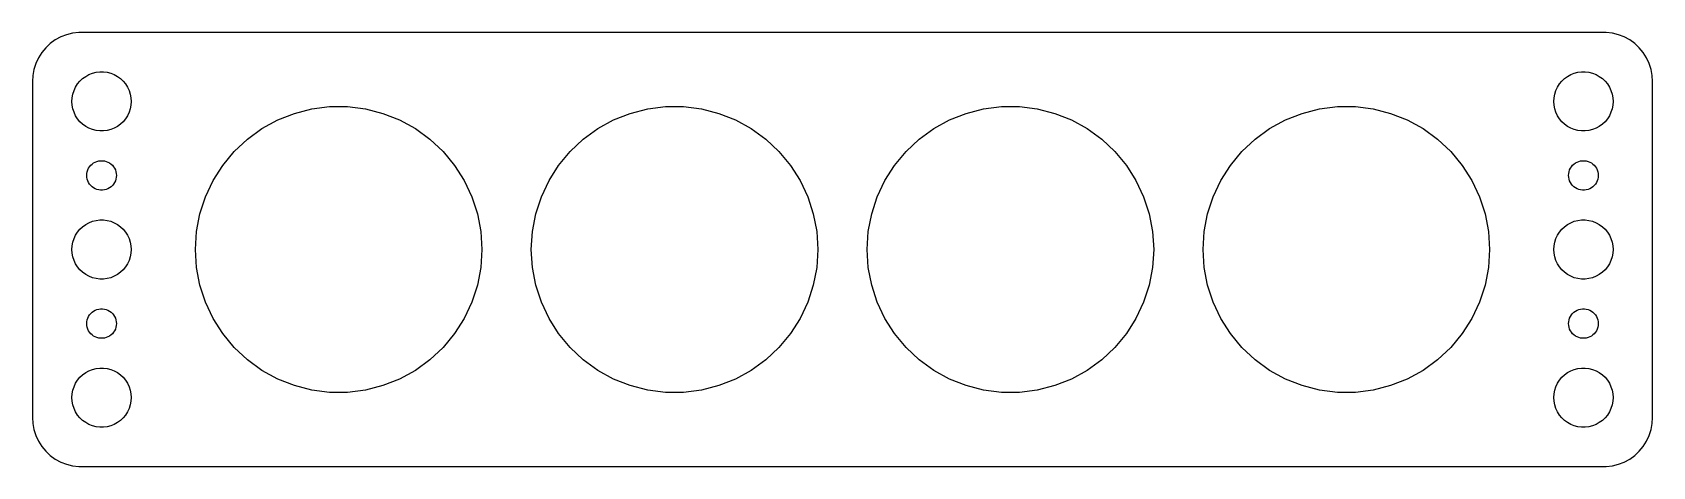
# Model space of a CAD drawing. Header units: metres. Extents: x -82 to 82, y 32 to 76.
import ezdxf

# ---------------------------------------------------------------- set-up
doc = ezdxf.new("R2010")
doc.units = ezdxf.units.M

msp = doc.modelspace()

# ---------------------------------------------------------------- linework, layer by layer
for p, q in [((-79.1289, 75.5241), (-79.6791, 75.2216)), ((-78.5451, 75.7553), (-79.1289, 75.5241)), ((-77.9369, 75.9114), (-78.5451, 75.7553)), ((-77.3139, 75.9901), (-77.9369, 75.9114)), ((77.3139, 75.9901), (-77.3139, 75.9901)), ((77.9369, 75.9114), (77.3139, 75.9901)), ((78.5451, 75.7553), (77.9369, 75.9114)), ((79.1289, 75.5241), (78.5451, 75.7553)), ((79.6791, 75.2216), (79.1289, 75.5241)), ((-81.0451, 73.9389), (-81.3815, 73.4088)), ((-80.6448, 74.4227), (-81.0451, 73.9389)), ((-80.1871, 74.8526), (-80.6448, 74.4227)), ((-79.6791, 75.2216), (-80.1871, 74.8526)), ((80.1871, 74.8526), (79.6791, 75.2216)), ((80.6448, 74.4227), (80.1871, 74.8526)), ((81.0451, 73.9389), (80.6448, 74.4227)), ((81.3815, 73.4088), (81.0451, 73.9389)), ((-81.8429, 72.2434), (-81.9606, 71.6267)), ((-81.6489, 72.8406), (-81.8429, 72.2434)), ((-81.3815, 73.4088), (-81.6489, 72.8406)), ((81.6489, 72.8406), (81.3815, 73.4088)), ((81.8429, 72.2434), (81.6489, 72.8406)), ((81.9606, 71.6267), (81.8429, 72.2434)), ((-81.9606, 71.6267), (-82, 71)), ((-82, 71), (-82, 37)), ((-77.6289, 70.4453), (-77.427, 70.7634)), ((-77.427, 70.7634), (-77.1869, 71.0536)), ((-77.1869, 71.0536), (-76.9123, 71.3115)), ((-76.9123, 71.3115), (-76.6075, 71.533)), ((-76.6075, 71.533), (-76.2773, 71.7145)), ((-76.2773, 71.7145), (-75.927, 71.8532)), ((-75.927, 71.8532), (-75.5621, 71.9469)), ((-75.5621, 71.9469), (-75.1884, 71.9941)), ((-75.1884, 71.9941), (-74.8116, 71.9941)), ((-74.8116, 71.9941), (-74.4379, 71.9469)), ((-74.4379, 71.9469), (-74.073, 71.8532)), ((-74.073, 71.8532), (-73.7227, 71.7145)), ((-73.7227, 71.7145), (-73.3925, 71.533)), ((-73.3925, 71.533), (-73.0877, 71.3115)), ((-73.0877, 71.3115), (-72.8131, 71.0536)), ((-72.8131, 71.0536), (-72.573, 70.7634)), ((-72.573, 70.7634), (-72.3711, 70.4453)), ((72.3711, 70.4453), (72.573, 70.7634)), ((72.573, 70.7634), (72.8131, 71.0536)), ((72.8131, 71.0536), (73.0877, 71.3115)), ((73.0877, 71.3115), (73.3925, 71.533)), ((73.3925, 71.533), (73.7227, 71.7145)), ((73.7227, 71.7145), (74.073, 71.8532)), ((74.073, 71.8532), (74.4379, 71.9469)), ((74.4379, 71.9469), (74.8116, 71.9941)), ((74.8116, 71.9941), (75.1884, 71.9941)), ((75.1884, 71.9941), (75.5621, 71.9469)), ((75.5621, 71.9469), (75.927, 71.8532)), ((75.927, 71.8532), (76.2773, 71.7145)), ((76.2773, 71.7145), (76.6075, 71.533)), ((76.6075, 71.533), (76.9123, 71.3115)), ((76.9123, 71.3115), (77.1869, 71.0536)), ((77.1869, 71.0536), (77.427, 70.7634)), ((77.427, 70.7634), (77.6289, 70.4453)), ((82, 71), (81.9606, 71.6267)), ((82, 37), (82, 71)), ((-78, 69), (-77.9763, 69.376)), ((-77.9763, 68.624), (-78, 69)), ((-77.9763, 69.376), (-77.9057, 69.7461)), ((-77.9057, 69.7461), (-77.7893, 70.1044)), ((-77.7893, 70.1044), (-77.6289, 70.4453)), ((-72.3711, 70.4453), (-72.2107, 70.1044)), ((-72.2107, 70.1044), (-72.0943, 69.7461)), ((-72.0943, 69.7461), (-72.0237, 69.376)), ((-72.0237, 69.376), (-72, 69)), ((-72, 69), (-72.0237, 68.624)), ((72, 69), (72.0237, 69.376)), ((72.0237, 68.624), (72, 69)), ((72.0237, 69.376), (72.0943, 69.7461)), ((72.0943, 69.7461), (72.2107, 70.1044)), ((72.2107, 70.1044), (72.3711, 70.4453)), ((77.6289, 70.4453), (77.7893, 70.1044)), ((77.7893, 70.1044), (77.9057, 69.7461)), ((77.9057, 69.7461), (77.9763, 69.376)), ((77.9763, 69.376), (78, 69)), ((78, 69), (77.9763, 68.624)), ((-77.9057, 68.2539), (-77.9763, 68.624)), ((-77.7893, 67.8956), (-77.9057, 68.2539)), ((-77.6289, 67.5547), (-77.7893, 67.8956)), ((-77.427, 67.2366), (-77.6289, 67.5547)), ((-72.3711, 67.5547), (-72.573, 67.2366)), ((-72.2107, 67.8956), (-72.3711, 67.5547)), ((-72.0943, 68.2539), (-72.2107, 67.8956)), ((-72.0237, 68.624), (-72.0943, 68.2539)), ((-57.1738, 67.12), (-55.4807, 67.7903)), ((-55.4807, 67.7903), (-53.717, 68.2432)), ((-53.717, 68.2432), (-51.9105, 68.4714)), ((-51.9105, 68.4714), (-50.0895, 68.4714)), ((-50.0895, 68.4714), (-48.283, 68.2432)), ((-48.283, 68.2432), (-46.5192, 67.7903)), ((-46.5192, 67.7903), (-44.8262, 67.12)), ((-23.1738, 67.12), (-21.4807, 67.7903)), ((-21.4807, 67.7903), (-19.717, 68.2432)), ((-19.717, 68.2432), (-17.9105, 68.4714)), ((-17.9105, 68.4714), (-16.0895, 68.4714)), ((-16.0895, 68.4714), (-14.283, 68.2432)), ((-14.283, 68.2432), (-12.5192, 67.7903)), ((-12.5192, 67.7903), (-10.8262, 67.12)), ((10.8262, 67.12), (12.5192, 67.7903)), ((12.5192, 67.7903), (14.283, 68.2432)), ((14.283, 68.2432), (16.0895, 68.4714)), ((16.0895, 68.4714), (17.9105, 68.4714)), ((17.9105, 68.4714), (19.717, 68.2432)), ((19.717, 68.2432), (21.4807, 67.7903)), ((21.4807, 67.7903), (23.1738, 67.12)), ((44.8262, 67.12), (46.5192, 67.7903)), ((46.5192, 67.7903), (48.283, 68.2432)), ((48.283, 68.2432), (50.0895, 68.4714)), ((50.0895, 68.4714), (51.9105, 68.4714)), ((51.9105, 68.4714), (53.717, 68.2432)), ((53.717, 68.2432), (55.4807, 67.7903)), ((55.4807, 67.7903), (57.1738, 67.12)), ((72.0943, 68.2539), (72.0237, 68.624)), ((72.2107, 67.8956), (72.0943, 68.2539)), ((72.3711, 67.5547), (72.2107, 67.8956)), ((72.573, 67.2366), (72.3711, 67.5547)), ((77.6289, 67.5547), (77.427, 67.2366)), ((77.7893, 67.8956), (77.6289, 67.5547)), ((77.9057, 68.2539), (77.7893, 67.8956)), ((77.9763, 68.624), (77.9057, 68.2539)), ((-77.1869, 66.9464), (-77.427, 67.2366)), ((-76.9123, 66.6884), (-77.1869, 66.9464)), ((-76.6075, 66.467), (-76.9123, 66.6884)), ((-76.2773, 66.2855), (-76.6075, 66.467)), ((-75.927, 66.1468), (-76.2773, 66.2855)), ((-75.5621, 66.0531), (-75.927, 66.1468)), ((-75.1884, 66.0059), (-75.5621, 66.0531)), ((-74.8116, 66.0059), (-75.1884, 66.0059)), ((-74.4379, 66.0531), (-74.8116, 66.0059)), ((-74.073, 66.1468), (-74.4379, 66.0531)), ((-73.7227, 66.2855), (-74.073, 66.1468)), ((-73.3925, 66.467), (-73.7227, 66.2855)), ((-73.0877, 66.6884), (-73.3925, 66.467)), ((-72.8131, 66.9464), (-73.0877, 66.6884)), ((-72.573, 67.2366), (-72.8131, 66.9464)), ((-60.2426, 65.1724), (-58.7695, 66.2428)), ((-58.7695, 66.2428), (-57.1738, 67.12)), ((-44.8262, 67.12), (-43.2305, 66.2428)), ((-43.2305, 66.2428), (-41.7573, 65.1724)), ((-26.2426, 65.1724), (-24.7695, 66.2428)), ((-24.7695, 66.2428), (-23.1738, 67.12)), ((-10.8262, 67.12), (-9.2305, 66.2428)), ((-9.2305, 66.2428), (-7.7573, 65.1724)), ((7.7573, 65.1724), (9.2305, 66.2428)), ((9.2305, 66.2428), (10.8262, 67.12)), ((23.1738, 67.12), (24.7695, 66.2428)), ((24.7695, 66.2428), (26.2426, 65.1724)), ((41.7573, 65.1724), (43.2305, 66.2428)), ((43.2305, 66.2428), (44.8262, 67.12)), ((57.1738, 67.12), (58.7695, 66.2428)), ((58.7695, 66.2428), (60.2426, 65.1724)), ((72.8131, 66.9464), (72.573, 67.2366)), ((73.0877, 66.6884), (72.8131, 66.9464)), ((73.3925, 66.467), (73.0877, 66.6884)), ((73.7227, 66.2855), (73.3925, 66.467)), ((74.073, 66.1468), (73.7227, 66.2855)), ((74.4379, 66.0531), (74.073, 66.1468)), ((74.8116, 66.0059), (74.4379, 66.0531)), ((75.1884, 66.0059), (74.8116, 66.0059)), ((75.5621, 66.0531), (75.1884, 66.0059)), ((75.927, 66.1468), (75.5621, 66.0531)), ((76.2773, 66.2855), (75.927, 66.1468)), ((76.6075, 66.467), (76.2773, 66.2855)), ((76.9123, 66.6884), (76.6075, 66.467)), ((77.1869, 66.9464), (76.9123, 66.6884)), ((77.427, 67.2366), (77.1869, 66.9464)), ((-61.57, 63.9259), (-60.2426, 65.1724)), ((-41.7573, 65.1724), (-40.4299, 63.9259)), ((-27.57, 63.9259), (-26.2426, 65.1724)), ((-7.7573, 65.1724), (-6.4299, 63.9259)), ((6.4299, 63.9259), (7.7573, 65.1724)), ((26.2426, 65.1724), (27.57, 63.9259)), ((40.4299, 63.9259), (41.7573, 65.1724)), ((60.2426, 65.1724), (61.57, 63.9259)), ((-76.3145, 62.2226), (-76.2135, 62.3817)), ((-76.2135, 62.3817), (-76.0934, 62.5268)), ((-76.0934, 62.5268), (-75.9561, 62.6558)), ((-75.9561, 62.6558), (-75.8037, 62.7665)), ((-75.8037, 62.7665), (-75.6387, 62.8572)), ((-75.6387, 62.8572), (-75.4635, 62.9266)), ((-75.4635, 62.9266), (-75.2811, 62.9734)), ((-75.2811, 62.9734), (-75.0942, 62.997)), ((-75.0942, 62.997), (-74.9058, 62.997)), ((-74.9058, 62.997), (-74.7189, 62.9734)), ((-74.7189, 62.9734), (-74.5365, 62.9266)), ((-74.5365, 62.9266), (-74.3613, 62.8572)), ((-74.3613, 62.8572), (-74.1963, 62.7665)), ((-74.1963, 62.7665), (-74.0439, 62.6558)), ((-74.0439, 62.6558), (-73.9065, 62.5268)), ((-73.9065, 62.5268), (-73.7865, 62.3817)), ((-73.7865, 62.3817), (-73.6855, 62.2226)), ((-63.7064, 60.9854), (-62.7307, 62.5229)), ((-62.7307, 62.5229), (-61.57, 63.9259)), ((-40.4299, 63.9259), (-39.2692, 62.5229)), ((-39.2692, 62.5229), (-38.2935, 60.9854)), ((-29.7064, 60.9854), (-28.7307, 62.5229)), ((-28.7307, 62.5229), (-27.57, 63.9259)), ((-6.4299, 63.9259), (-5.2692, 62.5229)), ((-5.2692, 62.5229), (-4.2935, 60.9854)), ((4.2935, 60.9854), (5.2692, 62.5229)), ((5.2692, 62.5229), (6.4299, 63.9259)), ((27.57, 63.9259), (28.7307, 62.5229)), ((28.7307, 62.5229), (29.7064, 60.9854)), ((38.2935, 60.9854), (39.2692, 62.5229)), ((39.2692, 62.5229), (40.4299, 63.9259)), ((61.57, 63.9259), (62.7307, 62.5229)), ((62.7307, 62.5229), (63.7064, 60.9854)), ((73.6855, 62.2226), (73.7865, 62.3817)), ((73.7865, 62.3817), (73.9065, 62.5268)), ((73.9065, 62.5268), (74.0439, 62.6558)), ((74.0439, 62.6558), (74.1963, 62.7665)), ((74.1963, 62.7665), (74.3613, 62.8572)), ((74.3613, 62.8572), (74.5365, 62.9266)), ((74.5365, 62.9266), (74.7189, 62.9734)), ((74.7189, 62.9734), (74.9058, 62.997)), ((74.9058, 62.997), (75.0942, 62.997)), ((75.0942, 62.997), (75.2811, 62.9734)), ((75.2811, 62.9734), (75.4635, 62.9266)), ((75.4635, 62.9266), (75.6387, 62.8572)), ((75.6387, 62.8572), (75.8037, 62.7665)), ((75.8037, 62.7665), (75.9561, 62.6558)), ((75.9561, 62.6558), (76.0934, 62.5268)), ((76.0934, 62.5268), (76.2135, 62.3817)), ((76.2135, 62.3817), (76.3145, 62.2226)), ((-76.5, 61.5), (-76.4882, 61.688)), ((-76.4882, 61.312), (-76.5, 61.5)), ((-76.4882, 61.688), (-76.4529, 61.873)), ((-76.4529, 61.127), (-76.4882, 61.312)), ((-76.4529, 61.873), (-76.3947, 62.0522)), ((-76.3947, 60.9478), (-76.4529, 61.127)), ((-76.3947, 62.0522), (-76.3145, 62.2226)), ((-76.3145, 60.7774), (-76.3947, 60.9478)), ((-76.2135, 60.6183), (-76.3145, 60.7774)), ((-73.6855, 60.7774), (-73.7865, 60.6183)), ((-73.6855, 62.2226), (-73.6053, 62.0522)), ((-73.6053, 60.9478), (-73.6855, 60.7774)), ((-73.6053, 62.0522), (-73.5471, 61.873)), ((-73.5471, 61.127), (-73.6053, 60.9478)), ((-73.5471, 61.873), (-73.5118, 61.688)), ((-73.5118, 61.312), (-73.5471, 61.127)), ((-73.5118, 61.688), (-73.5, 61.5)), ((-73.5, 61.5), (-73.5118, 61.312)), ((-64.4818, 59.3378), (-63.7064, 60.9854)), ((-38.2935, 60.9854), (-37.5182, 59.3378)), ((-30.4818, 59.3378), (-29.7064, 60.9854)), ((-4.2935, 60.9854), (-3.5182, 59.3378)), ((3.5182, 59.3378), (4.2935, 60.9854)), ((29.7064, 60.9854), (30.4818, 59.3378)), ((37.5182, 59.3378), (38.2935, 60.9854)), ((63.7064, 60.9854), (64.4818, 59.3378)), ((73.5, 61.5), (73.5118, 61.688)), ((73.5118, 61.312), (73.5, 61.5)), ((73.5118, 61.688), (73.5471, 61.873)), ((73.5471, 61.127), (73.5118, 61.312)), ((73.5471, 61.873), (73.6053, 62.0522)), ((73.6053, 60.9478), (73.5471, 61.127)), ((73.6053, 62.0522), (73.6855, 62.2226)), ((73.6855, 60.7774), (73.6053, 60.9478)), ((73.7865, 60.6183), (73.6855, 60.7774)), ((76.3145, 60.7774), (76.2135, 60.6183)), ((76.3145, 62.2226), (76.3947, 62.0522)), ((76.3947, 60.9478), (76.3145, 60.7774)), ((76.3947, 62.0522), (76.4529, 61.873)), ((76.4529, 61.127), (76.3947, 60.9478)), ((76.4529, 61.873), (76.4882, 61.688)), ((76.4882, 61.312), (76.4529, 61.127)), ((76.4882, 61.688), (76.5, 61.5)), ((76.5, 61.5), (76.4882, 61.312)), ((-76.0934, 60.4732), (-76.2135, 60.6183)), ((-75.9561, 60.3442), (-76.0934, 60.4732)), ((-75.8037, 60.2335), (-75.9561, 60.3442)), ((-75.6387, 60.1427), (-75.8037, 60.2335)), ((-75.4635, 60.0734), (-75.6387, 60.1427)), ((-75.2811, 60.0266), (-75.4635, 60.0734)), ((-75.0942, 60.0029), (-75.2811, 60.0266)), ((-74.9058, 60.0029), (-75.0942, 60.0029)), ((-74.7189, 60.0266), (-74.9058, 60.0029)), ((-74.5365, 60.0734), (-74.7189, 60.0266)), ((-74.3613, 60.1427), (-74.5365, 60.0734)), ((-74.1963, 60.2335), (-74.3613, 60.1427)), ((-74.0439, 60.3442), (-74.1963, 60.2335)), ((-73.9065, 60.4732), (-74.0439, 60.3442)), ((-73.7865, 60.6183), (-73.9065, 60.4732)), ((-65.0444, 57.606), (-64.4818, 59.3378)), ((-37.5182, 59.3378), (-36.9555, 57.606)), ((-31.0444, 57.606), (-30.4818, 59.3378)), ((-3.5182, 59.3378), (-2.9555, 57.606)), ((2.9555, 57.606), (3.5182, 59.3378)), ((30.4818, 59.3378), (31.0444, 57.606)), ((36.9555, 57.606), (37.5182, 59.3378)), ((64.4818, 59.3378), (65.0444, 57.606)), ((73.9065, 60.4732), (73.7865, 60.6183)), ((74.0439, 60.3442), (73.9065, 60.4732)), ((74.1963, 60.2335), (74.0439, 60.3442)), ((74.3613, 60.1427), (74.1963, 60.2335)), ((74.5365, 60.0734), (74.3613, 60.1427)), ((74.7189, 60.0266), (74.5365, 60.0734)), ((74.9058, 60.0029), (74.7189, 60.0266)), ((75.0942, 60.0029), (74.9058, 60.0029)), ((75.2811, 60.0266), (75.0942, 60.0029)), ((75.4635, 60.0734), (75.2811, 60.0266)), ((75.6387, 60.1427), (75.4635, 60.0734)), ((75.8037, 60.2335), (75.6387, 60.1427)), ((75.9561, 60.3442), (75.8037, 60.2335)), ((76.0934, 60.4732), (75.9561, 60.3442)), ((76.2135, 60.6183), (76.0934, 60.4732)), ((-65.3857, 55.8173), (-65.0444, 57.606)), ((-36.9555, 57.606), (-36.6143, 55.8173)), ((-31.3857, 55.8173), (-31.0444, 57.606)), ((-2.9555, 57.606), (-2.6143, 55.8173)), ((2.6143, 55.8173), (2.9555, 57.606)), ((31.0444, 57.606), (31.3857, 55.8173)), ((36.6143, 55.8173), (36.9555, 57.606)), ((65.0444, 57.606), (65.3857, 55.8173)), ((-77.6289, 55.4453), (-77.427, 55.7634)), ((-77.427, 55.7634), (-77.1869, 56.0536)), ((-77.1869, 56.0536), (-76.9123, 56.3115)), ((-76.9123, 56.3115), (-76.6075, 56.533)), ((-76.6075, 56.533), (-76.2773, 56.7145)), ((-76.2773, 56.7145), (-75.927, 56.8532)), ((-75.927, 56.8532), (-75.5621, 56.9469)), ((-75.5621, 56.9469), (-75.1884, 56.9941)), ((-75.1884, 56.9941), (-74.8116, 56.9941)), ((-74.8116, 56.9941), (-74.4379, 56.9469)), ((-74.4379, 56.9469), (-74.073, 56.8532)), ((-74.073, 56.8532), (-73.7227, 56.7145)), ((-73.7227, 56.7145), (-73.3925, 56.533)), ((-73.3925, 56.533), (-73.0877, 56.3115)), ((-73.0877, 56.3115), (-72.8131, 56.0536)), ((-72.8131, 56.0536), (-72.573, 55.7634)), ((-72.573, 55.7634), (-72.3711, 55.4453)), ((-65.5, 54), (-65.3857, 55.8173)), ((-36.6143, 55.8173), (-36.5, 54)), ((-31.5, 54), (-31.3857, 55.8173)), ((-2.6143, 55.8173), (-2.5, 54)), ((2.5, 54), (2.6143, 55.8173)), ((31.3857, 55.8173), (31.5, 54)), ((36.5, 54), (36.6143, 55.8173)), ((65.3857, 55.8173), (65.5, 54)), ((72.3711, 55.4453), (72.573, 55.7634)), ((72.573, 55.7634), (72.8131, 56.0536)), ((72.8131, 56.0536), (73.0877, 56.3115)), ((73.0877, 56.3115), (73.3925, 56.533)), ((73.3925, 56.533), (73.7227, 56.7145)), ((73.7227, 56.7145), (74.073, 56.8532)), ((74.073, 56.8532), (74.4379, 56.9469)), ((74.4379, 56.9469), (74.8116, 56.9941)), ((74.8116, 56.9941), (75.1884, 56.9941)), ((75.1884, 56.9941), (75.5621, 56.9469)), ((75.5621, 56.9469), (75.927, 56.8532)), ((75.927, 56.8532), (76.2773, 56.7145)), ((76.2773, 56.7145), (76.6075, 56.533)), ((76.6075, 56.533), (76.9123, 56.3115)), ((76.9123, 56.3115), (77.1869, 56.0536)), ((77.1869, 56.0536), (77.427, 55.7634)), ((77.427, 55.7634), (77.6289, 55.4453)), ((-78, 54), (-77.9763, 54.376)), ((-77.9763, 54.376), (-77.9057, 54.7461)), ((-77.9057, 54.7461), (-77.7893, 55.1044)), ((-77.7893, 55.1044), (-77.6289, 55.4453)), ((-72.3711, 55.4453), (-72.2107, 55.1044)), ((-72.2107, 55.1044), (-72.0943, 54.7461)), ((-72.0943, 54.7461), (-72.0237, 54.376)), ((-72.0237, 54.376), (-72, 54)), ((72, 54), (72.0237, 54.376)), ((72.0237, 54.376), (72.0943, 54.7461)), ((72.0943, 54.7461), (72.2107, 55.1044)), ((72.2107, 55.1044), (72.3711, 55.4453)), ((77.6289, 55.4453), (77.7893, 55.1044)), ((77.7893, 55.1044), (77.9057, 54.7461)), ((77.9057, 54.7461), (77.9763, 54.376)), ((77.9763, 54.376), (78, 54)), ((-77.9763, 53.624), (-78, 54)), ((-77.9057, 53.2539), (-77.9763, 53.624)), ((-77.7893, 52.8956), (-77.9057, 53.2539)), ((-77.6289, 52.5547), (-77.7893, 52.8956)), ((-77.427, 52.2366), (-77.6289, 52.5547)), ((-72.3711, 52.5547), (-72.573, 52.2366)), ((-72.2107, 52.8956), (-72.3711, 52.5547)), ((-72.0943, 53.2539), (-72.2107, 52.8956)), ((-72.0237, 53.624), (-72.0943, 53.2539)), ((-72, 54), (-72.0237, 53.624)), ((-65.3857, 52.1827), (-65.5, 54)), ((-36.5, 54), (-36.6143, 52.1827)), ((-31.3857, 52.1827), (-31.5, 54)), ((-2.5, 54), (-2.6143, 52.1827)), ((2.6143, 52.1827), (2.5, 54)), ((31.5, 54), (31.3857, 52.1827)), ((36.6143, 52.1827), (36.5, 54)), ((65.5, 54), (65.3857, 52.1827)), ((72.0237, 53.624), (72, 54)), ((72.0943, 53.2539), (72.0237, 53.624)), ((72.2107, 52.8956), (72.0943, 53.2539)), ((72.3711, 52.5547), (72.2107, 52.8956)), ((72.573, 52.2366), (72.3711, 52.5547)), ((77.6289, 52.5547), (77.427, 52.2366)), ((77.7893, 52.8956), (77.6289, 52.5547)), ((77.9057, 53.2539), (77.7893, 52.8956)), ((77.9763, 53.624), (77.9057, 53.2539)), ((78, 54), (77.9763, 53.624)), ((-77.1869, 51.9464), (-77.427, 52.2366)), ((-76.9123, 51.6885), (-77.1869, 51.9464)), ((-76.6075, 51.467), (-76.9123, 51.6885)), ((-76.2773, 51.2855), (-76.6075, 51.467)), ((-75.927, 51.1468), (-76.2773, 51.2855)), ((-75.5621, 51.0531), (-75.927, 51.1468)), ((-75.1884, 51.0059), (-75.5621, 51.0531)), ((-74.8116, 51.0059), (-75.1884, 51.0059)), ((-74.4379, 51.0531), (-74.8116, 51.0059)), ((-74.073, 51.1468), (-74.4379, 51.0531)), ((-73.7227, 51.2855), (-74.073, 51.1468)), ((-73.3925, 51.467), (-73.7227, 51.2855)), ((-73.0877, 51.6885), (-73.3925, 51.467)), ((-72.8131, 51.9464), (-73.0877, 51.6885)), ((-72.573, 52.2366), (-72.8131, 51.9464)), ((-65.0444, 50.394), (-65.3857, 52.1827)), ((-36.6143, 52.1827), (-36.9555, 50.394)), ((-31.0444, 50.394), (-31.3857, 52.1827)), ((-2.6143, 52.1827), (-2.9555, 50.394)), ((2.9555, 50.394), (2.6143, 52.1827)), ((31.3857, 52.1827), (31.0444, 50.394)), ((36.9555, 50.394), (36.6143, 52.1827)), ((65.3857, 52.1827), (65.0444, 50.394)), ((72.8131, 51.9464), (72.573, 52.2366)), ((73.0877, 51.6885), (72.8131, 51.9464)), ((73.3925, 51.467), (73.0877, 51.6885)), ((73.7227, 51.2855), (73.3925, 51.467)), ((74.073, 51.1468), (73.7227, 51.2855)), ((74.4379, 51.0531), (74.073, 51.1468)), ((74.8116, 51.0059), (74.4379, 51.0531)), ((75.1884, 51.0059), (74.8116, 51.0059)), ((75.5621, 51.0531), (75.1884, 51.0059)), ((75.927, 51.1468), (75.5621, 51.0531)), ((76.2773, 51.2855), (75.927, 51.1468)), ((76.6075, 51.467), (76.2773, 51.2855)), ((76.9123, 51.6885), (76.6075, 51.467)), ((77.1869, 51.9464), (76.9123, 51.6885)), ((77.427, 52.2366), (77.1869, 51.9464)), ((-64.4818, 48.6622), (-65.0444, 50.394)), ((-36.9555, 50.394), (-37.5182, 48.6622)), ((-30.4818, 48.6622), (-31.0444, 50.394)), ((-2.9555, 50.394), (-3.5182, 48.6622)), ((3.5182, 48.6622), (2.9555, 50.394)), ((31.0444, 50.394), (30.4818, 48.6622)), ((37.5182, 48.6622), (36.9555, 50.394)), ((65.0444, 50.394), (64.4818, 48.6622)), ((-76.0934, 47.5268), (-75.9561, 47.6558)), ((-75.9561, 47.6558), (-75.8037, 47.7665)), ((-75.8037, 47.7665), (-75.6387, 47.8573)), ((-75.6387, 47.8573), (-75.4635, 47.9266)), ((-75.4635, 47.9266), (-75.2811, 47.9734)), ((-75.2811, 47.9734), (-75.0942, 47.9971)), ((-75.0942, 47.9971), (-74.9058, 47.9971)), ((-74.9058, 47.9971), (-74.7189, 47.9734)), ((-74.7189, 47.9734), (-74.5365, 47.9266)), ((-74.5365, 47.9266), (-74.3613, 47.8573)), ((-74.3613, 47.8573), (-74.1963, 47.7665)), ((-74.1963, 47.7665), (-74.0439, 47.6558)), ((-74.0439, 47.6558), (-73.9065, 47.5268)), ((-63.7064, 47.0146), (-64.4818, 48.6622)), ((-37.5182, 48.6622), (-38.2935, 47.0146)), ((-29.7064, 47.0146), (-30.4818, 48.6622)), ((-3.5182, 48.6622), (-4.2935, 47.0146)), ((4.2935, 47.0146), (3.5182, 48.6622)), ((30.4818, 48.6622), (29.7064, 47.0146)), ((38.2935, 47.0146), (37.5182, 48.6622)), ((64.4818, 48.6622), (63.7064, 47.0146)), ((73.9065, 47.5268), (74.0439, 47.6558)), ((74.0439, 47.6558), (74.1963, 47.7665)), ((74.1963, 47.7665), (74.3613, 47.8573)), ((74.3613, 47.8573), (74.5365, 47.9266)), ((74.5365, 47.9266), (74.7189, 47.9734)), ((74.7189, 47.9734), (74.9058, 47.9971)), ((74.9058, 47.9971), (75.0942, 47.9971)), ((75.0942, 47.9971), (75.2811, 47.9734)), ((75.2811, 47.9734), (75.4635, 47.9266)), ((75.4635, 47.9266), (75.6387, 47.8573)), ((75.6387, 47.8573), (75.8037, 47.7665)), ((75.8037, 47.7665), (75.9561, 47.6558)), ((75.9561, 47.6558), (76.0934, 47.5268)), ((-76.5, 46.5), (-76.4882, 46.688)), ((-76.4882, 46.312), (-76.5, 46.5)), ((-76.4882, 46.688), (-76.4529, 46.873)), ((-76.4529, 46.127), (-76.4882, 46.312)), ((-76.4529, 46.873), (-76.3947, 47.0522)), ((-76.3947, 45.9478), (-76.4529, 46.127)), ((-76.3947, 47.0522), (-76.3145, 47.2226)), ((-76.3145, 45.7774), (-76.3947, 45.9478)), ((-76.3145, 47.2226), (-76.2135, 47.3817)), ((-76.2135, 47.3817), (-76.0934, 47.5268)), ((-73.9065, 47.5268), (-73.7865, 47.3817)), ((-73.7865, 47.3817), (-73.6855, 47.2226)), ((-73.6855, 47.2226), (-73.6053, 47.0522)), ((-73.6053, 45.9478), (-73.6855, 45.7774)), ((-73.6053, 47.0522), (-73.5471, 46.873)), ((-73.5471, 46.127), (-73.6053, 45.9478)), ((-73.5471, 46.873), (-73.5118, 46.688)), ((-73.5118, 46.312), (-73.5471, 46.127)), ((-73.5118, 46.688), (-73.5, 46.5)), ((-73.5, 46.5), (-73.5118, 46.312)), ((-62.7307, 45.4771), (-63.7064, 47.0146)), ((-38.2935, 47.0146), (-39.2692, 45.4771)), ((-28.7307, 45.4771), (-29.7064, 47.0146)), ((-4.2935, 47.0146), (-5.2692, 45.4771)), ((5.2692, 45.4771), (4.2935, 47.0146)), ((29.7064, 47.0146), (28.7307, 45.4771)), ((39.2692, 45.4771), (38.2935, 47.0146)), ((63.7064, 47.0146), (62.7307, 45.4771)), ((73.5, 46.5), (73.5118, 46.688)), ((73.5118, 46.312), (73.5, 46.5)), ((73.5118, 46.688), (73.5471, 46.873)), ((73.5471, 46.127), (73.5118, 46.312)), ((73.5471, 46.873), (73.6053, 47.0522)), ((73.6053, 45.9478), (73.5471, 46.127)), ((73.6053, 47.0522), (73.6855, 47.2226)), ((73.6855, 45.7774), (73.6053, 45.9478)), ((73.6855, 47.2226), (73.7865, 47.3817)), ((73.7865, 47.3817), (73.9065, 47.5268)), ((76.0934, 47.5268), (76.2135, 47.3817)), ((76.2135, 47.3817), (76.3145, 47.2226)), ((76.3145, 47.2226), (76.3947, 47.0522)), ((76.3947, 45.9478), (76.3145, 45.7774)), ((76.3947, 47.0522), (76.4529, 46.873)), ((76.4529, 46.127), (76.3947, 45.9478)), ((76.4529, 46.873), (76.4882, 46.688)), ((76.4882, 46.312), (76.4529, 46.127)), ((76.4882, 46.688), (76.5, 46.5)), ((76.5, 46.5), (76.4882, 46.312)), ((-76.2135, 45.6183), (-76.3145, 45.7774)), ((-76.0934, 45.4732), (-76.2135, 45.6183)), ((-75.9561, 45.3442), (-76.0934, 45.4732)), ((-75.8037, 45.2335), (-75.9561, 45.3442)), ((-75.6387, 45.1428), (-75.8037, 45.2335)), ((-75.4635, 45.0734), (-75.6387, 45.1428)), ((-75.2811, 45.0266), (-75.4635, 45.0734)), ((-75.0942, 45.003), (-75.2811, 45.0266)), ((-74.9058, 45.003), (-75.0942, 45.003)), ((-74.7189, 45.0266), (-74.9058, 45.003)), ((-74.5365, 45.0734), (-74.7189, 45.0266)), ((-74.3613, 45.1428), (-74.5365, 45.0734)), ((-74.1963, 45.2335), (-74.3613, 45.1428)), ((-74.0439, 45.3442), (-74.1963, 45.2335)), ((-73.9065, 45.4732), (-74.0439, 45.3442)), ((-73.7865, 45.6183), (-73.9065, 45.4732)), ((-73.6855, 45.7774), (-73.7865, 45.6183)), ((-61.57, 44.0741), (-62.7307, 45.4771)), ((-39.2692, 45.4771), (-40.4299, 44.0741)), ((-27.57, 44.0741), (-28.7307, 45.4771)), ((-5.2692, 45.4771), (-6.4299, 44.0741)), ((6.4299, 44.0741), (5.2692, 45.4771)), ((28.7307, 45.4771), (27.57, 44.0741)), ((40.4299, 44.0741), (39.2692, 45.4771)), ((62.7307, 45.4771), (61.57, 44.0741)), ((73.7865, 45.6183), (73.6855, 45.7774)), ((73.9065, 45.4732), (73.7865, 45.6183)), ((74.0439, 45.3442), (73.9065, 45.4732)), ((74.1963, 45.2335), (74.0439, 45.3442)), ((74.3613, 45.1428), (74.1963, 45.2335)), ((74.5365, 45.0734), (74.3613, 45.1428)), ((74.7189, 45.0266), (74.5365, 45.0734)), ((74.9058, 45.003), (74.7189, 45.0266)), ((75.0942, 45.003), (74.9058, 45.003)), ((75.2811, 45.0266), (75.0942, 45.003)), ((75.4635, 45.0734), (75.2811, 45.0266)), ((75.6387, 45.1428), (75.4635, 45.0734)), ((75.8037, 45.2335), (75.6387, 45.1428)), ((75.9561, 45.3442), (75.8037, 45.2335)), ((76.0934, 45.4732), (75.9561, 45.3442)), ((76.2135, 45.6183), (76.0934, 45.4732)), ((76.3145, 45.7774), (76.2135, 45.6183)), ((-60.2426, 42.8276), (-61.57, 44.0741)), ((-58.7695, 41.7572), (-60.2426, 42.8276)), ((-41.7573, 42.8276), (-43.2305, 41.7572)), ((-40.4299, 44.0741), (-41.7573, 42.8276)), ((-26.2426, 42.8276), (-27.57, 44.0741)), ((-24.7695, 41.7572), (-26.2426, 42.8276)), ((-7.7573, 42.8276), (-9.2305, 41.7572)), ((-6.4299, 44.0741), (-7.7573, 42.8276)), ((7.7573, 42.8276), (6.4299, 44.0741)), ((9.2305, 41.7572), (7.7573, 42.8276)), ((26.2426, 42.8276), (24.7695, 41.7572)), ((27.57, 44.0741), (26.2426, 42.8276)), ((41.7573, 42.8276), (40.4299, 44.0741)), ((43.2305, 41.7572), (41.7573, 42.8276)), ((60.2426, 42.8276), (58.7695, 41.7572)), ((61.57, 44.0741), (60.2426, 42.8276)), ((-77.427, 40.7634), (-77.1869, 41.0536)), ((-77.1869, 41.0536), (-76.9123, 41.3116)), ((-76.9123, 41.3116), (-76.6075, 41.533)), ((-76.6075, 41.533), (-76.2773, 41.7145)), ((-76.2773, 41.7145), (-75.927, 41.8532)), ((-75.927, 41.8532), (-75.5621, 41.9469)), ((-75.5621, 41.9469), (-75.1884, 41.9941)), ((-75.1884, 41.9941), (-74.8116, 41.9941)), ((-74.8116, 41.9941), (-74.4379, 41.9469)), ((-74.4379, 41.9469), (-74.073, 41.8532)), ((-74.073, 41.8532), (-73.7227, 41.7145)), ((-73.7227, 41.7145), (-73.3925, 41.533)), ((-73.3925, 41.533), (-73.0877, 41.3116)), ((-73.0877, 41.3116), (-72.8131, 41.0536)), ((-72.8131, 41.0536), (-72.573, 40.7634)), ((-57.1738, 40.88), (-58.7695, 41.7572)), ((-43.2305, 41.7572), (-44.8262, 40.88)), ((-23.1738, 40.88), (-24.7695, 41.7572)), ((-9.2305, 41.7572), (-10.8262, 40.88)), ((10.8262, 40.88), (9.2305, 41.7572)), ((24.7695, 41.7572), (23.1738, 40.88)), ((44.8262, 40.88), (43.2305, 41.7572)), ((58.7695, 41.7572), (57.1738, 40.88)), ((72.573, 40.7634), (72.8131, 41.0536)), ((72.8131, 41.0536), (73.0877, 41.3116)), ((73.0877, 41.3116), (73.3925, 41.533)), ((73.3925, 41.533), (73.7227, 41.7145)), ((73.7227, 41.7145), (74.073, 41.8532)), ((74.073, 41.8532), (74.4379, 41.9469)), ((74.4379, 41.9469), (74.8116, 41.9941)), ((74.8116, 41.9941), (75.1884, 41.9941)), ((75.1884, 41.9941), (75.5621, 41.9469)), ((75.5621, 41.9469), (75.927, 41.8532)), ((75.927, 41.8532), (76.2773, 41.7145)), ((76.2773, 41.7145), (76.6075, 41.533)), ((76.6075, 41.533), (76.9123, 41.3116)), ((76.9123, 41.3116), (77.1869, 41.0536)), ((77.1869, 41.0536), (77.427, 40.7634)), ((-78, 39), (-77.9763, 39.376)), ((-77.9763, 39.376), (-77.9057, 39.7461)), ((-77.9057, 39.7461), (-77.7893, 40.1044)), ((-77.7893, 40.1044), (-77.6289, 40.4453)), ((-77.6289, 40.4453), (-77.427, 40.7634)), ((-72.573, 40.7634), (-72.3711, 40.4453)), ((-72.3711, 40.4453), (-72.2107, 40.1044)), ((-72.2107, 40.1044), (-72.0943, 39.7461)), ((-72.0943, 39.7461), (-72.0237, 39.376)), ((-72.0237, 39.376), (-72, 39)), ((-55.4807, 40.2097), (-57.1738, 40.88)), ((-53.717, 39.7568), (-55.4807, 40.2097)), ((-51.9105, 39.5286), (-53.717, 39.7568)), ((-50.0895, 39.5286), (-51.9105, 39.5286)), ((-48.283, 39.7568), (-50.0895, 39.5286)), ((-46.5192, 40.2097), (-48.283, 39.7568)), ((-44.8262, 40.88), (-46.5192, 40.2097)), ((-21.4807, 40.2097), (-23.1738, 40.88)), ((-19.717, 39.7568), (-21.4807, 40.2097)), ((-17.9105, 39.5286), (-19.717, 39.7568)), ((-16.0895, 39.5286), (-17.9105, 39.5286)), ((-14.283, 39.7568), (-16.0895, 39.5286)), ((-12.5192, 40.2097), (-14.283, 39.7568)), ((-10.8262, 40.88), (-12.5192, 40.2097)), ((12.5192, 40.2097), (10.8262, 40.88)), ((14.283, 39.7568), (12.5192, 40.2097)), ((16.0895, 39.5286), (14.283, 39.7568)), ((17.9105, 39.5286), (16.0895, 39.5286)), ((19.717, 39.7568), (17.9105, 39.5286)), ((21.4807, 40.2097), (19.717, 39.7568)), ((23.1738, 40.88), (21.4807, 40.2097)), ((46.5192, 40.2097), (44.8262, 40.88)), ((48.283, 39.7568), (46.5192, 40.2097)), ((50.0895, 39.5286), (48.283, 39.7568)), ((51.9105, 39.5286), (50.0895, 39.5286)), ((53.717, 39.7568), (51.9105, 39.5286)), ((55.4807, 40.2097), (53.717, 39.7568)), ((57.1738, 40.88), (55.4807, 40.2097)), ((72, 39), (72.0237, 39.376)), ((72.0237, 39.376), (72.0943, 39.7461)), ((72.0943, 39.7461), (72.2107, 40.1044)), ((72.2107, 40.1044), (72.3711, 40.4453)), ((72.3711, 40.4453), (72.573, 40.7634)), ((77.427, 40.7634), (77.6289, 40.4453)), ((77.6289, 40.4453), (77.7893, 40.1044)), ((77.7893, 40.1044), (77.9057, 39.7461)), ((77.9057, 39.7461), (77.9763, 39.376)), ((77.9763, 39.376), (78, 39)), ((-77.9763, 38.624), (-78, 39)), ((-77.9057, 38.2539), (-77.9763, 38.624)), ((-77.7893, 37.8956), (-77.9057, 38.2539)), ((-77.6289, 37.5547), (-77.7893, 37.8956)), ((-72.2107, 37.8956), (-72.3711, 37.5547)), ((-72.0943, 38.2539), (-72.2107, 37.8956)), ((-72.0237, 38.624), (-72.0943, 38.2539)), ((-72, 39), (-72.0237, 38.624)), ((72.0237, 38.624), (72, 39)), ((72.0943, 38.2539), (72.0237, 38.624)), ((72.2107, 37.8956), (72.0943, 38.2539)), ((72.3711, 37.5547), (72.2107, 37.8956)), ((77.7893, 37.8956), (77.6289, 37.5547)), ((77.9057, 38.2539), (77.7893, 37.8956)), ((77.9763, 38.624), (77.9057, 38.2539)), ((78, 39), (77.9763, 38.624)), ((-82, 37), (-81.9606, 36.3733)), ((-81.9606, 36.3733), (-81.8429, 35.7566)), ((-77.427, 37.2366), (-77.6289, 37.5547)), ((-77.1869, 36.9464), (-77.427, 37.2366)), ((-76.9123, 36.6885), (-77.1869, 36.9464)), ((-76.6075, 36.467), (-76.9123, 36.6885)), ((-76.2773, 36.2855), (-76.6075, 36.467)), ((-75.927, 36.1468), (-76.2773, 36.2855)), ((-75.5621, 36.0531), (-75.927, 36.1468)), ((-74.073, 36.1468), (-74.4379, 36.0531)), ((-73.7227, 36.2855), (-74.073, 36.1468)), ((-73.3925, 36.467), (-73.7227, 36.2855)), ((-73.0877, 36.6885), (-73.3925, 36.467)), ((-72.8131, 36.9464), (-73.0877, 36.6885)), ((-72.573, 37.2366), (-72.8131, 36.9464)), ((-72.3711, 37.5547), (-72.573, 37.2366)), ((72.573, 37.2366), (72.3711, 37.5547)), ((72.8131, 36.9464), (72.573, 37.2366)), ((73.0877, 36.6885), (72.8131, 36.9464)), ((73.3925, 36.467), (73.0877, 36.6885)), ((73.7227, 36.2855), (73.3925, 36.467)), ((74.073, 36.1468), (73.7227, 36.2855)), ((74.4379, 36.0531), (74.073, 36.1468)), ((75.927, 36.1468), (75.5621, 36.0531)), ((76.2773, 36.2855), (75.927, 36.1468)), ((76.6075, 36.467), (76.2773, 36.2855)), ((76.9123, 36.6885), (76.6075, 36.467)), ((77.1869, 36.9464), (76.9123, 36.6885)), ((77.427, 37.2366), (77.1869, 36.9464)), ((77.6289, 37.5547), (77.427, 37.2366)), ((81.8429, 35.7566), (81.9606, 36.3733)), ((81.9606, 36.3733), (82, 37)), ((-81.8429, 35.7566), (-81.6489, 35.1594)), ((-81.6489, 35.1594), (-81.3815, 34.5912)), ((-81.3815, 34.5912), (-81.0451, 34.0611)), ((-75.1884, 36.0059), (-75.5621, 36.0531)), ((-74.8116, 36.0059), (-75.1884, 36.0059)), ((-74.4379, 36.0531), (-74.8116, 36.0059)), ((74.8116, 36.0059), (74.4379, 36.0531)), ((75.1884, 36.0059), (74.8116, 36.0059)), ((75.5621, 36.0531), (75.1884, 36.0059)), ((81.0451, 34.0611), (81.3815, 34.5912)), ((81.3815, 34.5912), (81.6489, 35.1594)), ((81.6489, 35.1594), (81.8429, 35.7566)), ((-81.0451, 34.0611), (-80.6448, 33.5773)), ((-80.6448, 33.5773), (-80.1871, 33.1474)), ((-80.1871, 33.1474), (-79.6791, 32.7784)), ((79.6791, 32.7784), (80.1871, 33.1474)), ((80.1871, 33.1474), (80.6448, 33.5773)), ((80.6448, 33.5773), (81.0451, 34.0611)), ((-79.6791, 32.7784), (-79.1289, 32.4759)), ((-79.1289, 32.4759), (-78.5451, 32.2447)), ((-78.5451, 32.2447), (-77.9369, 32.0886)), ((-77.9369, 32.0886), (-77.3139, 32.0099)), ((-77.3139, 32.0099), (77.3139, 32.0099)), ((77.3139, 32.0099), (77.9369, 32.0886)), ((77.9369, 32.0886), (78.5451, 32.2447)), ((78.5451, 32.2447), (79.1289, 32.4759)), ((79.1289, 32.4759), (79.6791, 32.7784))]:
    msp.add_line(p, q)

doc.saveas('drawing.dxf')
